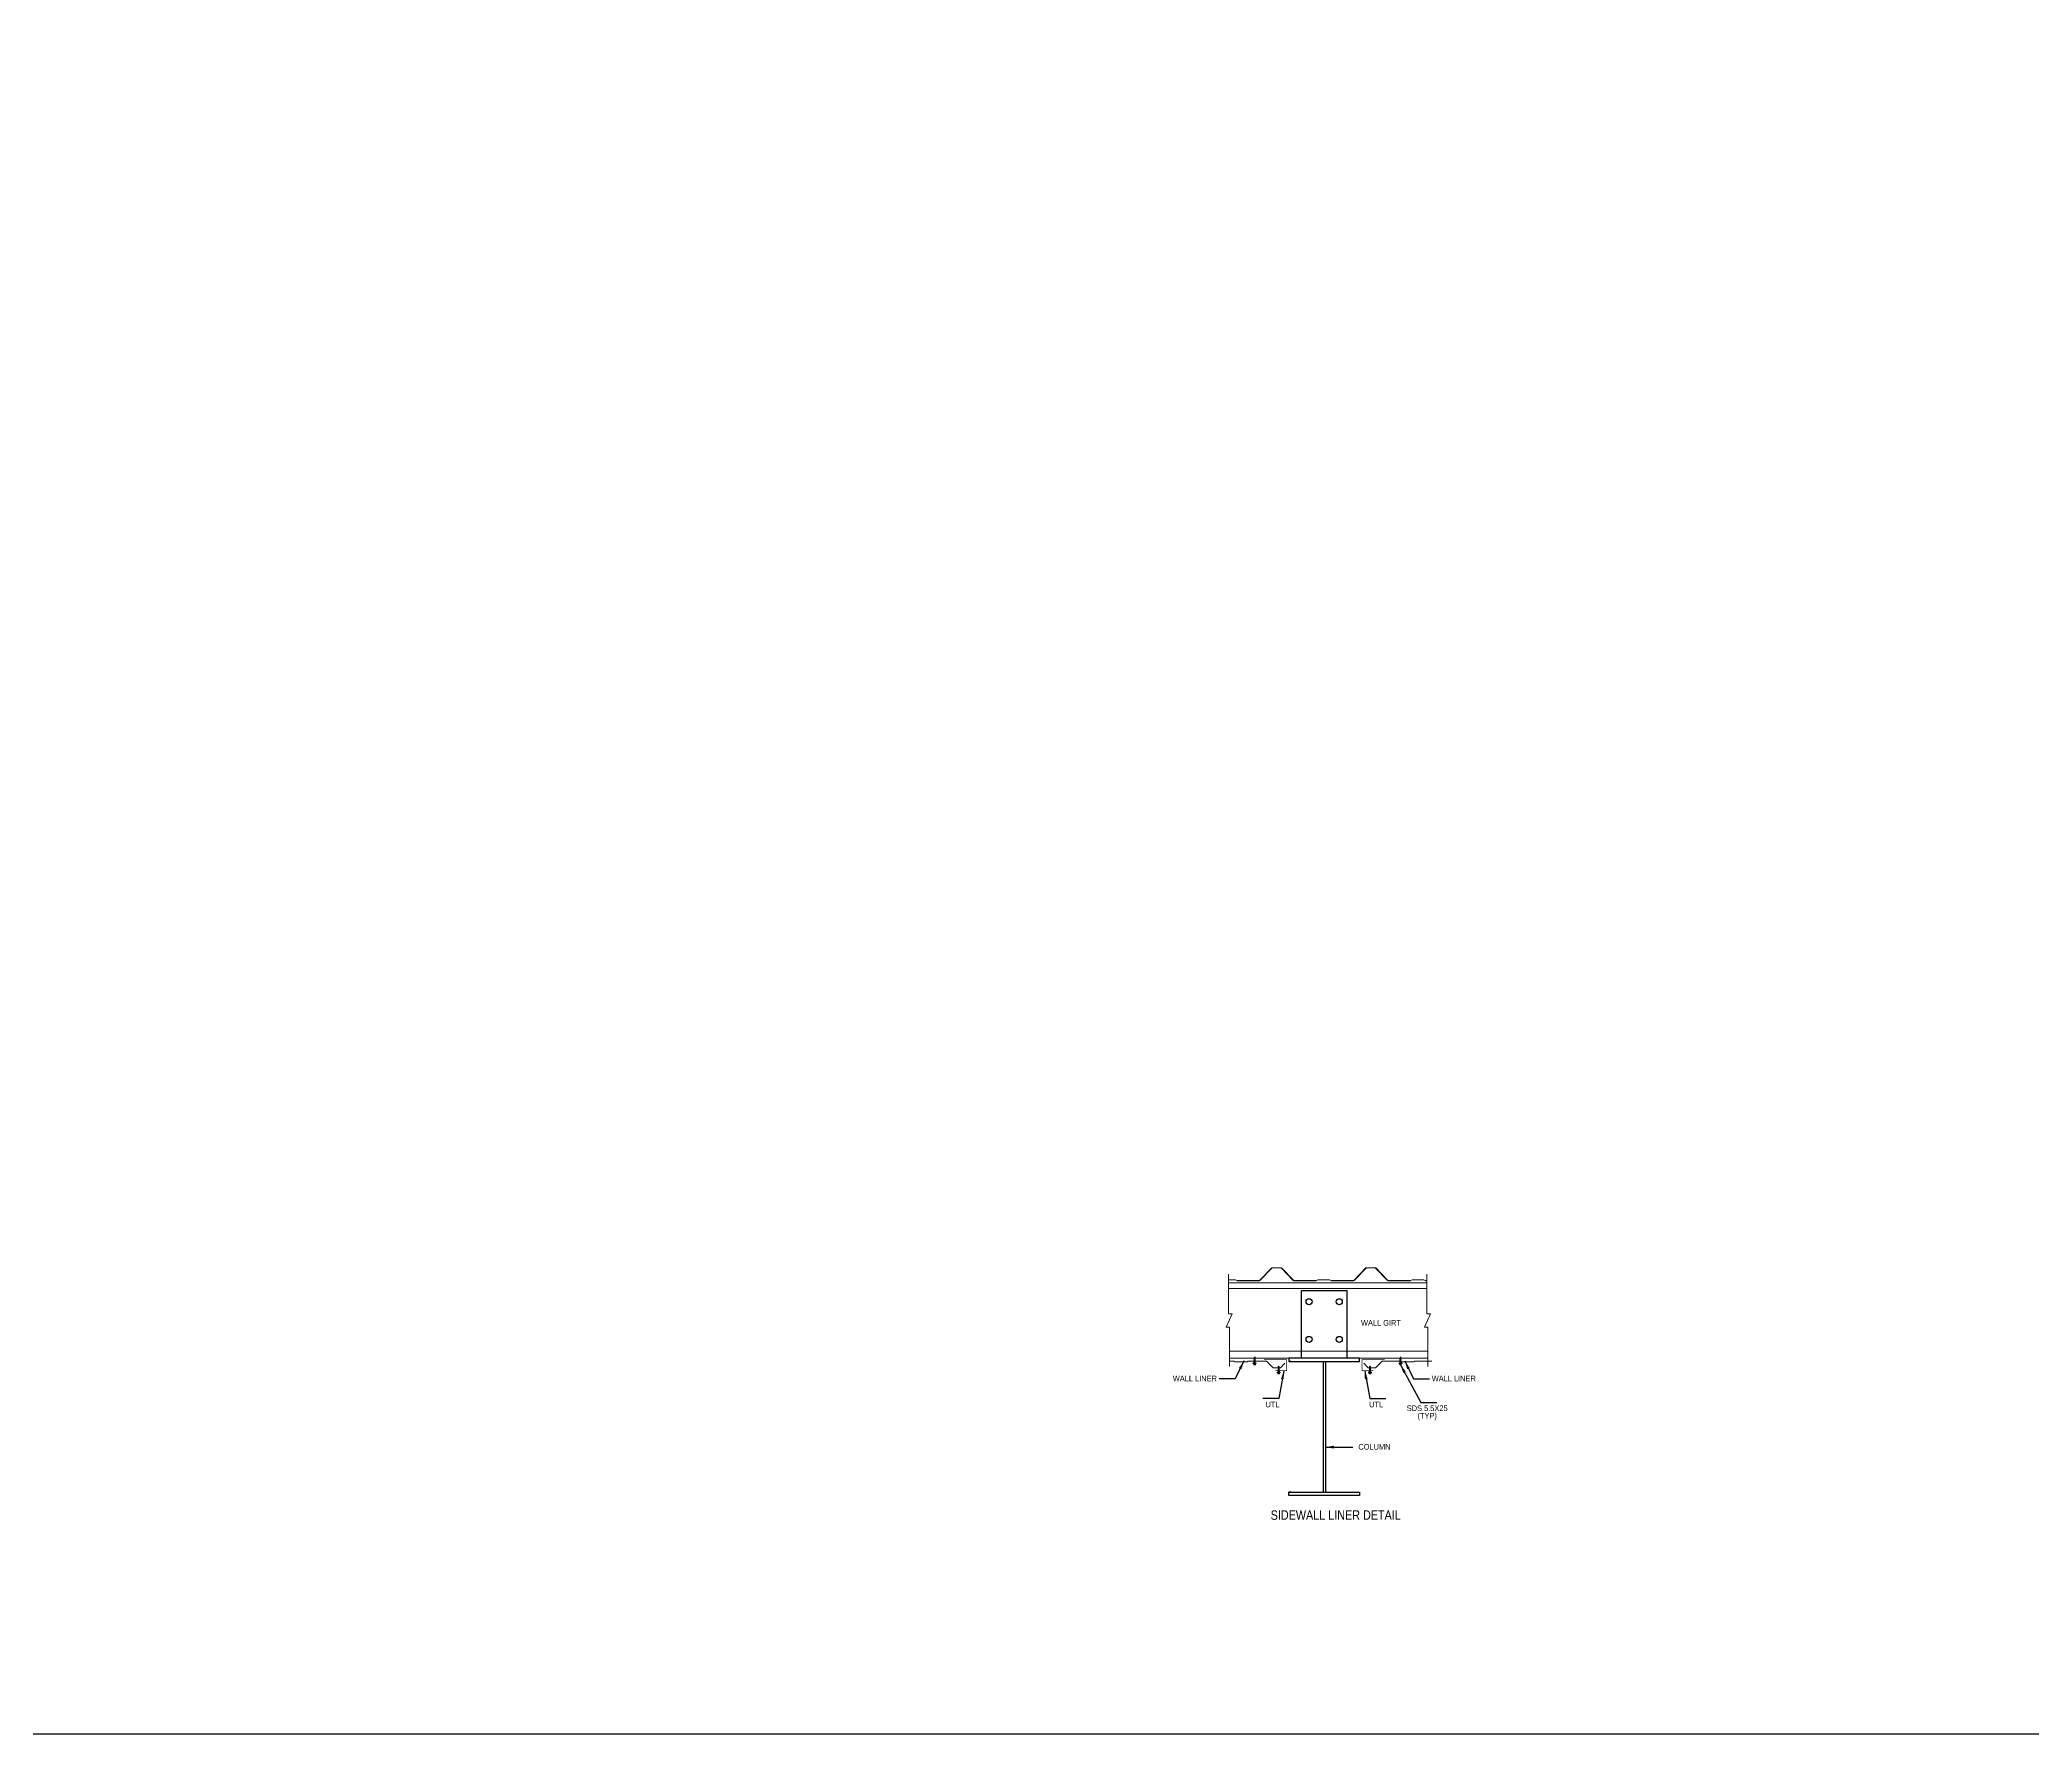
# Model space of a CAD drawing. Header units: millimetres. Extents: x 0 to 2669304, y -3314102 to 0.
# Drawn here: x 2399930 to 2458584, y -3314102 to -3264234 of the extents above; entities that cross this region are included whole.
import ezdxf

# ---------------------------------------------------------------- set-up
doc = ezdxf.new("R2010")
doc.units = ezdxf.units.MM
doc.header["$LTSCALE"] = 0.4
doc.header["$MEASUREMENT"] = 0
for name, color, linetype in [('Hatch-Solid', 252, 'Continuous'), ('SHEETING', 150, 'Continuous'), ('WallPanels', 86, 'Continuous')]:
    doc.layers.add(name, color=color, linetype=linetype)
doc.layers.add('Outer Line', color=1, linetype='Continuous', lineweight=30)
doc.styles.get("Standard").update_dxf_attribs({"font": 'ARIALN.TTF'})
doc.styles.add('y', font='', dxfattribs={"height": 880})
doc.styles.get('y').set_extended_font_data('VNI-Helve-Condense')
doc.dimstyles.get("Standard").update_dxf_attribs({"dimtxt": 0.18, "dimasz": 500, "dimexe": 250, "dimexo": 250, "dimgap": 100, "dimtad": 1, "dimdec": 0, "dimzin": 0, "dimdsep": 46, "dimtxsty": 'y', "dimcen": 0.09, "dimadec": 0, "dimazin": 0, "dimtfac": 1, "dimtdec": 0, "dimtofl": 0, "dimtmove": 0, "dimatfit": 3, "dimfxl": 0, "dimtolj": 1, "dimtzin": 0, "dimarcsym": 0})

# ---------------------------------------------------------------- blocks, each defined once
blk = doc.blocks.new('ASF')
at = {"color": 1, "linetype": 'Continuous'}
for p, q in [((-308278.1, -173829.7), (-308284.1, -173829.7)), ((-308284.1, -173829.7), (-308284.1, -173954.7)), ((-308278.1, -173954.7), (-308278.1, -173829.7)), ((-308047.1, -173954.7), (-308047.1, -173829.7)), ((-308047.1, -173829.7), (-308041.1, -173829.7)), ((-308041.1, -173829.7), (-308041.1, -173954.7)), ((-308278.1, -173890.2), (-308047.1, -173890.2)), ((-308278.1, -173894.2), (-308047.1, -173894.2)), ((-308284.1, -173954.7), (-308278.1, -173954.7)), ((-308278.1, -173950.7), (-308278.1, -173954.7)), ((-308047.1, -173950.7), (-308047.1, -173954.7)), ((-308041.1, -173954.7), (-308047.1, -173954.7))]:
    blk.add_line(p, q, dxfattribs=at)
blk = doc.blocks.new('SDAV S')
at = {"color": 3, "linetype": 'Continuous'}
for p, q in [((-308552, -179839), (-308552, -179719)), ((-308552, -179719), (-308372, -179719)), ((-308372, -179719), (-308372, -179839)), ((-308372, -179839), (-308552, -179839))]:
    blk.add_line(p, q, dxfattribs=at)
for centre in [(-308522, -179739), (-308422, -179739), (-308522, -179819), (-308422, -179819)]:
    blk.add_circle(centre, 8, dxfattribs=at)

msp = doc.modelspace()

# ---------------------------------------------------------------- hatches: boundary and pattern name
at = {"layer": 'Hatch-Solid', "lineweight": 9}
h = msp.add_hatch(color=256, dxfattribs=at)
h.paths.add_polyline_path([(2435647.5273, -3303179.0178), (2435647.5273, -3303186.6836), (2435690.5479, -3303186.6836), (2435690.5479, -3303179.0178)])
h.paths.add_polyline_path([(2435690.5479, -3303179.0178), (2435690.5479, -3303186.6836), (2435733.5684, -3303186.6836), (2435733.5684, -3303179.0178)])
h = msp.add_hatch(color=256, dxfattribs=at)
h.paths.add_polyline_path([(2440030.4321, -3303179.0178), (2440030.4321, -3303186.6836), (2439987.4116, -3303186.6836), (2439987.4116, -3303179.0178)])
h.paths.add_polyline_path([(2439987.4116, -3303179.0178), (2439987.4116, -3303186.6836), (2439944.391, -3303186.6836), (2439944.391, -3303179.0178)])
h = msp.add_hatch(color=256, dxfattribs=at)
h.paths.add_polyline_path([(2436357.5153, -3303449.3897), (2436357.5153, -3303457.0555), (2436400.5359, -3303457.0555), (2436400.5359, -3303449.3897)])
h.paths.add_polyline_path([(2436400.5359, -3303449.3897), (2436400.5359, -3303457.0555), (2436443.5564, -3303457.0555), (2436443.5564, -3303449.3897)])
h = msp.add_hatch(color=256, dxfattribs=at)
h.paths.add_polyline_path([(2439132.4544, -3303449.3897), (2439132.4544, -3303457.0555), (2439089.4338, -3303457.0555), (2439089.4338, -3303449.3897)])
h.paths.add_polyline_path([(2439089.4338, -3303449.3897), (2439089.4338, -3303457.0555), (2439046.4133, -3303457.0555), (2439046.4133, -3303449.3897)])

# ---------------------------------------------------------------- linework, layer by layer
at = {"color": 8, "lineweight": 9}
for p, q in [((2434922.5986, -3300564.9033), (2434922.5986, -3301732.7784)), ((2440762.9033, -3300564.9033), (2440762.9033, -3301732.7784)), ((2435033.5606, -3301732.7784), (2434853.2473, -3302121.1454)), ((2434853.2473, -3302121.1454), (2434950.3391, -3302121.1454)), ((2434922.5986, -3301732.7784), (2435033.5606, -3301732.7784)), ((2434950.3391, -3302121.1454), (2434950.3391, -3303283.4724)), ((2440873.8653, -3301732.7784), (2440693.552, -3302121.1454)), ((2440693.552, -3302121.1454), (2440790.6438, -3302121.1454)), ((2440762.9033, -3301732.7784), (2440873.8653, -3301732.7784)), ((2440790.6438, -3302121.1454), (2440790.6438, -3303283.4724))]:
    msp.add_line(p, q, dxfattribs=at)
at = {"color": 3, "lineweight": 9}
for p, q in [((2434922.5986, -3300818.7833), (2440762.9033, -3300818.7833)), ((2434950.3391, -3303038.0233), (2440790.6438, -3303038.0233))]:
    msp.add_line(p, q, dxfattribs=at)
at = {"color": 8, "lineweight": 9, "ltscale": 0.3}
for p, q in [((2434922.5986, -3300985.2263), (2440762.9033, -3300985.2263)), ((2434950.3391, -3302829.9696), (2440790.6438, -3302829.9696))]:
    msp.add_line(p, q, dxfattribs=at)
at = {"color": 2, "lineweight": 9}
for points in [[(2434922.5986, -3300727.5056), (2435114.6064, -3300727.5056, -0.0954145724), (2435126.1453, -3300729.7278), (2435171.7058, -3300747.952, 0.0954145724), (2435180.772, -3300749.698), (2435829.468, -3300749.698, 0.2027939562), (2435846.9853, -3300742.2884), (2436196.8153, -3300381.8575, -0.2027939562), (2436219.1101, -3300372.4272), (2436461.9514, -3300372.4272, -0.2027939562), (2436484.2462, -3300381.8575), (2436834.0762, -3300742.2884, 0.2027939562), (2436851.5935, -3300749.698), (2437500.2895, -3300749.698, 0.0954145724), (2437509.3557, -3300747.952), (2437554.9163, -3300729.7278, -0.0954145724), (2437566.4551, -3300727.5056), (2437888.6565, -3300727.5056, -0.0954145724), (2437900.1953, -3300729.7278), (2437945.7559, -3300747.952, 0.0954145724), (2437954.8221, -3300749.698), (2438603.5181, -3300749.698, 0.2027939562), (2438621.0354, -3300742.2884), (2438970.8654, -3300381.8575, -0.2027939562), (2438993.1602, -3300372.4272), (2439236.0015, -3300372.4272, -0.2027939562), (2439258.2962, -3300381.8575), (2439608.1263, -3300742.2884, 0.2027939562), (2439625.6436, -3300749.698), (2440274.3395, -3300749.698, 0.0954145724), (2440283.4058, -3300747.952), (2440328.9663, -3300729.7278, -0.0954145724), (2440340.5052, -3300727.5056), (2440662.7066, -3300727.5056, -0.0954145724), (2440674.2454, -3300729.7278), (2440719.806, -3300747.952, 0.0954145724), (2440728.8722, -3300749.698), (2440762.9033, -3300749.698)], [(2440762.9033, -3300755.2461), (2440728.8722, -3300755.2461, -0.0954145724), (2440717.7454, -3300753.1033), (2440672.1849, -3300734.879, 0.0954145724), (2440662.7066, -3300733.0537), (2440340.5052, -3300733.0537, 0.0954145724), (2440331.0268, -3300734.879), (2440285.4663, -3300753.1033, -0.0954145724), (2440274.3395, -3300755.2461), (2439625.6436, -3300755.2461, -0.2027939562), (2439604.1451, -3300746.1526), (2439254.315, -3300385.7216, 0.2027939562), (2439236.0015, -3300377.9753), (2438993.1602, -3300377.9753, 0.2027939562), (2438974.8466, -3300385.7216), (2438625.0166, -3300746.1526, -0.2027939562), (2438603.5181, -3300755.2461), (2437954.8221, -3300755.2461, -0.0954145724), (2437943.6954, -3300753.1033), (2437898.1348, -3300734.879, 0.0954145724), (2437888.6565, -3300733.0537), (2437566.4551, -3300733.0537, 0.0954145724), (2437556.9768, -3300734.879), (2437511.4162, -3300753.1033, -0.0954145724), (2437500.2895, -3300755.2461), (2436851.5935, -3300755.2461, -0.2027939562), (2436830.095, -3300746.1526), (2436480.265, -3300385.7216, 0.2027939562), (2436461.9514, -3300377.9753), (2436219.1101, -3300377.9753, 0.2027939562), (2436200.7966, -3300385.7216), (2435850.9665, -3300746.1526, -0.2027939562), (2435829.468, -3300755.2461), (2435180.772, -3300755.2461, -0.0954145724), (2435169.6453, -3300753.1033), (2435124.0847, -3300734.879, 0.0954145724), (2435114.6064, -3300733.0537), (2434922.5986, -3300733.0537)]]:
    msp.add_lwpolyline(points, format="xyb", dxfattribs=at)
at = {"color": 3, "lineweight": 9}
for points in [[(2436460.4902, -3303309.5101), (2436454.3887, -3303315.6116), (2436240.609, -3303315.6116), (2436044.4723, -3303119.4749), (2435497.4424, -3303119.4749), (2435487.9555, -3303145.54), (2435103.7815, -3303145.54), (2435094.2945, -3303119.4749), (2434950.3391, -3303119.4749)], [(2436234.5075, -3303309.5101), (2436240.609, -3303315.6116), (2436454.3887, -3303315.6116), (2436582.9134, -3303187.087)], [(2439255.4622, -3303309.5101), (2439249.3607, -3303315.6116), (2439035.581, -3303315.6116), (2438907.0563, -3303187.087)], [(2439029.4795, -3303309.5101), (2439035.581, -3303315.6116), (2439249.3607, -3303315.6116), (2439445.4974, -3303119.4749), (2439992.5273, -3303119.4749), (2440002.0142, -3303145.54), (2440386.1882, -3303145.54), (2440395.6752, -3303119.4749), (2440912.4465, -3303119.4749)]]:
    msp.add_lwpolyline(points, dxfattribs=at)
at = {"layer": 'Outer Line'}
msp.add_lwpolyline([(2169346.6817, -3073386.0148), (2669303.996, -3073386.0148), (2669303.996, -3314102.072), (2169346.6817, -3314102.072)], close=True, dxfattribs=at)
at = {"layer": 'SHEETING', "lineweight": 9, "const_width": 20.9365}
for points in [[(2435968.4808, -3303076.384), (2436636.5864, -3303076.384), (2436636.5864, -3303405.8734), (2436300.8365, -3303405.8734)], [(2439521.4889, -3303076.384), (2438853.3833, -3303076.384), (2438853.3833, -3303405.8734), (2439189.1332, -3303405.8734)]]:
    msp.add_lwpolyline(points, dxfattribs=at)
at = {"layer": 'WallPanels', "lineweight": 9}
for p, q in [((2435644.7205, -3303186.6836), (2435690.5479, -3303186.6836)), ((2435644.7205, -3303186.6836), (2435644.7205, -3303189.4884)), ((2435647.5273, -3303179.0178), (2435733.5684, -3303179.0178)), ((2435647.5273, -3303186.6836), (2435647.5273, -3303179.0178)), ((2435671.4929, -3303115.5828), (2435708.8909, -3303110.7578)), ((2435671.4929, -3303145.3446), (2435671.4929, -3303115.5828)), ((2435708.8909, -3303116.522), (2435671.4929, -3303116.522)), ((2435708.8909, -3303140.4458), (2435671.4929, -3303145.3446)), ((2435690.5479, -3303228.7731), (2435672.986, -3303228.7731)), ((2435736.3753, -3303186.6836), (2435690.5479, -3303186.6836)), ((2435693.6171, -3303186.6836), (2435690.5479, -3303186.6836)), ((2435690.5479, -3303228.7731), (2435708.1098, -3303228.7731)), ((2435708.8909, -3303116.522), (2435708.8909, -3303140.4458)), ((2435733.5684, -3303186.6836), (2435733.5684, -3303179.0178)), ((2435733.5684, -3303186.6836), (2435733.5684, -3303179.0178)), ((2435736.3753, -3303186.6836), (2435736.3753, -3303189.4884)), ((2436381.4809, -3303385.9546), (2436418.8788, -3303381.1296)), ((2436381.4809, -3303415.7164), (2436381.4809, -3303385.9546)), ((2436418.8788, -3303386.8939), (2436381.4809, -3303386.8939)), ((2436418.8788, -3303386.8939), (2436418.8788, -3303410.8176)), ((2439108.4888, -3303385.9546), (2439071.0909, -3303381.1296)), ((2439071.0909, -3303386.8939), (2439071.0909, -3303410.8176)), ((2439071.0909, -3303386.8939), (2439108.4888, -3303386.8939)), ((2439108.4888, -3303415.7164), (2439108.4888, -3303385.9546)), ((2439941.5842, -3303186.6836), (2439987.4116, -3303186.6836)), ((2439941.5842, -3303186.6836), (2439941.5842, -3303189.4884)), ((2440030.4321, -3303179.0178), (2439944.391, -3303179.0178)), ((2439944.391, -3303186.6836), (2439944.391, -3303179.0178)), ((2439944.391, -3303186.6836), (2439944.391, -3303179.0178)), ((2440006.4666, -3303115.5828), (2439969.0686, -3303110.7578)), ((2439969.0686, -3303116.522), (2439969.0686, -3303140.4458)), ((2439969.0686, -3303116.522), (2440006.4666, -3303116.522)), ((2439969.0686, -3303140.4458), (2440006.4666, -3303145.3446)), ((2439987.4116, -3303228.7731), (2439969.8497, -3303228.7731)), ((2439984.3424, -3303186.6836), (2439987.4116, -3303186.6836)), ((2440033.239, -3303186.6836), (2439987.4116, -3303186.6836)), ((2439987.4116, -3303228.7731), (2440004.9735, -3303228.7731)), ((2440006.4666, -3303145.3446), (2440006.4666, -3303115.5828)), ((2440030.4321, -3303186.6836), (2440030.4321, -3303179.0178)), ((2440033.239, -3303186.6836), (2440033.239, -3303189.4884)), ((2436354.7084, -3303457.0555), (2436400.5359, -3303457.0555)), ((2436354.7084, -3303457.0555), (2436354.7084, -3303459.8603)), ((2436357.5153, -3303449.3897), (2436443.5564, -3303449.3897)), ((2436357.5153, -3303457.0555), (2436357.5153, -3303449.3897)), ((2436418.8788, -3303410.8176), (2436381.4809, -3303415.7164)), ((2436400.5359, -3303499.1449), (2436382.974, -3303499.1449)), ((2436446.3633, -3303457.0555), (2436400.5359, -3303457.0555)), ((2436403.6051, -3303457.0555), (2436400.5359, -3303457.0555)), ((2436400.5359, -3303499.1449), (2436418.0977, -3303499.1449)), ((2436443.5564, -3303457.0555), (2436443.5564, -3303449.3897)), ((2436443.5564, -3303457.0555), (2436443.5564, -3303449.3897)), ((2436446.3633, -3303457.0555), (2436446.3633, -3303459.8603)), ((2439043.6064, -3303457.0555), (2439089.4338, -3303457.0555)), ((2439043.6064, -3303457.0555), (2439043.6064, -3303459.8603)), ((2439132.4544, -3303449.3897), (2439046.4133, -3303449.3897)), ((2439046.4133, -3303457.0555), (2439046.4133, -3303449.3897)), ((2439046.4133, -3303457.0555), (2439046.4133, -3303449.3897)), ((2439071.0909, -3303410.8176), (2439108.4888, -3303415.7164)), ((2439089.4338, -3303499.1449), (2439071.872, -3303499.1449)), ((2439086.3646, -3303457.0555), (2439089.4338, -3303457.0555)), ((2439135.2613, -3303457.0555), (2439089.4338, -3303457.0555)), ((2439089.4338, -3303499.1449), (2439106.9957, -3303499.1449)), ((2439132.4544, -3303457.0555), (2439132.4544, -3303449.3897)), ((2439135.2613, -3303457.0555), (2439135.2613, -3303459.8603))]:
    msp.add_line(p, q, dxfattribs=at)
for points in [[(2435690.5479, -3303197.8511), (2435662.9663, -3303197.8511), (2435662.9663, -3303201.4964), (2435690.5479, -3303201.4964)], [(2435666.3488, -3303201.4964), (2435666.3488, -3303225.1908)], [(2435666.522, -3303149.5727), (2435713.8617, -3303142.9449)], [(2435671.4929, -3303156.1148), (2435671.4929, -3303152.0719), (2435666.522, -3303149.5727), (2435671.4929, -3303145.3446)], [(2435666.522, -3303160.3429), (2435713.8617, -3303153.7151)], [(2435671.4929, -3303166.9876), (2435671.4929, -3303162.8421), (2435666.522, -3303160.3429), (2435671.4929, -3303156.1148)], [(2435666.522, -3303171.1131), (2435713.8617, -3303164.4853)], [(2435671.4929, -3303178.2283), (2435671.4929, -3303173.6123), (2435666.522, -3303171.1131), (2435671.4929, -3303166.885)], [(2435676.4638, -3303080.723), (2435676.4638, -3303076.6801), (2435671.4929, -3303074.181), (2435676.4638, -3303069.9528), (2435676.4638, -3303065.9099), (2435671.4929, -3303063.4107), (2435676.4638, -3303059.1826), (2435676.4638, -3303055.1397), (2435671.4929, -3303052.6405), (2435676.4638, -3303048.4124), (2435676.4638, -3303042.9439), (2435673.5997, -3303041.5039), (2435676.4638, -3303039.0678), (2435676.4638, -3303014.8828)], [(2435671.4929, -3303052.6405), (2435709.6029, -3303046.0127)], [(2435671.4929, -3303063.4107), (2435709.6029, -3303056.7829)], [(2435671.4929, -3303074.181), (2435709.6029, -3303067.5531)], [(2435671.4929, -3303084.9512), (2435709.6029, -3303078.3233)], [(2435676.4638, -3303091.4932), (2435676.4638, -3303087.4503), (2435671.4929, -3303084.9512), (2435676.4638, -3303080.723)], [(2435671.4929, -3303095.7214), (2435709.6029, -3303089.0935)], [(2435676.4638, -3303102.2634), (2435676.4638, -3303098.2205), (2435671.4929, -3303095.7214), (2435676.4638, -3303091.4932)], [(2435671.4929, -3303106.4916), (2435709.6029, -3303099.8638)], [(2435676.4638, -3303113.1362), (2435676.4638, -3303108.9907), (2435671.4929, -3303106.4916), (2435676.4638, -3303102.2634)], [(2435676.4638, -3303113.1362), (2435671.4929, -3303115.5828)], [(2435671.4929, -3303152.0719), (2435708.8909, -3303147.1731)], [(2435671.4929, -3303156.1148), (2435708.8909, -3303151.216)], [(2435671.4929, -3303162.8421), (2435708.8909, -3303157.9433)], [(2435671.4929, -3303162.8421), (2435708.8909, -3303157.9433)], [(2435671.4929, -3303166.885), (2435708.8909, -3303161.9862)], [(2435671.4929, -3303173.6123), (2435708.8909, -3303168.7135)], [(2435673.5997, -3303041.5039), (2435681.4346, -3303040.1413)], [(2435676.4638, -3303014.8828), (2435690.5479, -3303000.7987), (2435704.632, -3303014.8828)], [(2435676.4638, -3303014.8828), (2435683.0916, -3303014.8828)], [(2435676.4638, -3303039.0678), (2435681.4346, -3303040.1413), (2435676.4638, -3303042.9439)], [(2435676.4638, -3303048.4124), (2435704.632, -3303043.5136)], [(2435676.4638, -3303055.1397), (2435704.632, -3303050.2409)], [(2435676.4638, -3303059.1826), (2435704.632, -3303054.2838)], [(2435676.4638, -3303065.9099), (2435704.632, -3303061.0111)], [(2435676.4638, -3303069.9528), (2435704.632, -3303065.054)], [(2435676.4638, -3303076.6801), (2435704.632, -3303071.7813)], [(2435676.4638, -3303080.723), (2435704.632, -3303075.8242)], [(2435676.4638, -3303087.4503), (2435704.632, -3303082.5515)], [(2435676.4638, -3303091.4932), (2435704.632, -3303086.5944)], [(2435676.4638, -3303108.9907), (2435704.632, -3303104.0919)], [(2435704.632, -3303108.6166), (2435676.4638, -3303113.1362)], [(2435676.4638, -3303116.522), (2435704.6316, -3303114.3807)], [(2435681.3287, -3303225.1908), (2435681.3287, -3303201.4964)], [(2435690.5479, -3303000.7987), (2435681.4346, -3303038.4877)], [(2435683.0916, -3303014.8828), (2435681.4346, -3303038.4877)], [(2435683.0916, -3303014.8828), (2435690.5479, -3303000.7987)], [(2435690.5479, -3303197.8511), (2435718.1294, -3303197.8511), (2435718.1294, -3303201.4964), (2435690.5479, -3303201.4964)], [(2435699.767, -3303225.1908), (2435699.767, -3303201.4964)], [(2435704.6316, -3303114.3807), (2435708.8909, -3303110.7578), (2435704.632, -3303108.6166), (2435704.632, -3303104.0919), (2435709.6029, -3303099.8638), (2435704.632, -3303097.3646)], [(2435708.8909, -3303116.522), (2435704.6316, -3303114.3807)], [(2435704.632, -3303075.8242), (2435704.632, -3303071.7813), (2435709.6029, -3303067.5531), (2435704.632, -3303065.054), (2435704.632, -3303061.0111), (2435709.6029, -3303056.7829), (2435704.632, -3303054.2838), (2435704.632, -3303050.2409), (2435709.6029, -3303046.0127), (2435704.632, -3303043.5136), (2435704.632, -3303014.8828)], [(2435704.632, -3303086.5944), (2435704.632, -3303082.5515), (2435709.6029, -3303078.3233), (2435704.632, -3303075.8242)], [(2435704.632, -3303097.3646), (2435704.632, -3303093.3217), (2435709.6029, -3303089.0935), (2435704.632, -3303086.5944)], [(2435708.8909, -3303151.216), (2435708.8909, -3303147.1731), (2435713.8617, -3303142.9449), (2435708.8909, -3303140.4458)], [(2435708.8909, -3303161.9862), (2435708.8909, -3303157.9433), (2435713.8617, -3303153.7151), (2435708.8909, -3303151.216)], [(2435708.8909, -3303179.8503), (2435708.8909, -3303168.7135), (2435713.8617, -3303164.4853), (2435708.8909, -3303161.9862)], [(2435714.7469, -3303201.4964), (2435714.7469, -3303225.1908)], [(2436386.4517, -3303351.0949), (2436386.4517, -3303347.052), (2436381.4809, -3303344.5528), (2436386.4517, -3303340.3246), (2436386.4517, -3303336.2817), (2436381.4809, -3303333.7826), (2436386.4517, -3303329.5544), (2436386.4517, -3303325.5115), (2436381.4809, -3303323.0124), (2436386.4517, -3303318.7842), (2436386.4517, -3303313.3157), (2436383.5876, -3303311.8758), (2436386.4517, -3303309.4396), (2436386.4517, -3303285.2546)], [(2436381.4809, -3303323.0124), (2436419.5908, -3303316.3846)], [(2436381.4809, -3303333.7826), (2436419.5908, -3303327.1548)], [(2436381.4809, -3303344.5528), (2436419.5908, -3303337.925)], [(2436381.4809, -3303355.323), (2436419.5908, -3303348.6952)], [(2436386.4517, -3303361.8651), (2436386.4517, -3303357.8222), (2436381.4809, -3303355.323), (2436386.4517, -3303351.0949)], [(2436381.4809, -3303366.0932), (2436419.5908, -3303359.4654)], [(2436386.4517, -3303372.6353), (2436386.4517, -3303368.5924), (2436381.4809, -3303366.0932), (2436386.4517, -3303361.8651)], [(2436381.4809, -3303376.8634), (2436419.5908, -3303370.2356)], [(2436386.4517, -3303383.5081), (2436386.4517, -3303379.3626), (2436381.4809, -3303376.8634), (2436386.4517, -3303372.6353)], [(2436386.4517, -3303383.5081), (2436381.4809, -3303385.9546)], [(2436383.5876, -3303311.8758), (2436391.4226, -3303310.5132)], [(2436386.4517, -3303285.2546), (2436400.5359, -3303271.1705), (2436414.62, -3303285.2546)], [(2436386.4517, -3303285.2546), (2436393.0796, -3303285.2546)], [(2436386.4517, -3303309.4396), (2436391.4226, -3303310.5132), (2436386.4517, -3303313.3157)], [(2436386.4517, -3303318.7842), (2436414.62, -3303313.8854)], [(2436386.4517, -3303325.5115), (2436414.62, -3303320.6127)], [(2436386.4517, -3303329.5544), (2436414.62, -3303324.6556)], [(2436386.4517, -3303336.2817), (2436414.62, -3303331.3829)], [(2436386.4517, -3303340.3246), (2436414.62, -3303335.4258)], [(2436386.4517, -3303347.052), (2436414.62, -3303342.1531)], [(2436386.4517, -3303351.0949), (2436414.62, -3303346.196)], [(2436386.4517, -3303357.8222), (2436414.62, -3303352.9233)], [(2436386.4517, -3303361.8651), (2436414.62, -3303356.9662)], [(2436386.4517, -3303379.3626), (2436414.62, -3303374.4637)], [(2436414.62, -3303378.9884), (2436386.4517, -3303383.5081)], [(2436386.4517, -3303386.8939), (2436414.6196, -3303384.7525)], [(2436400.5359, -3303271.1705), (2436391.4226, -3303308.8595)], [(2436393.0796, -3303285.2546), (2436391.4226, -3303308.8595)], [(2436393.0796, -3303285.2546), (2436400.5359, -3303271.1705)], [(2436414.6196, -3303384.7525), (2436418.8788, -3303381.1296), (2436414.62, -3303378.9884), (2436414.62, -3303374.4637), (2436419.5908, -3303370.2356), (2436414.62, -3303367.7364)], [(2436418.8788, -3303386.8939), (2436414.6196, -3303384.7525)], [(2436414.62, -3303346.196), (2436414.62, -3303342.1531), (2436419.5908, -3303337.925), (2436414.62, -3303335.4258), (2436414.62, -3303331.3829), (2436419.5908, -3303327.1548), (2436414.62, -3303324.6556), (2436414.62, -3303320.6127), (2436419.5908, -3303316.3846), (2436414.62, -3303313.8854), (2436414.62, -3303285.2546)], [(2436414.62, -3303356.9662), (2436414.62, -3303352.9233), (2436419.5908, -3303348.6952), (2436414.62, -3303346.196)], [(2436414.62, -3303367.7364), (2436414.62, -3303363.6935), (2436419.5908, -3303359.4654), (2436414.62, -3303356.9662)], [(2439075.3497, -3303346.196), (2439075.3497, -3303342.1531), (2439070.3789, -3303337.925), (2439075.3497, -3303335.4258), (2439075.3497, -3303331.3829), (2439070.3789, -3303327.1548), (2439075.3497, -3303324.6556), (2439075.3497, -3303320.6127), (2439070.3789, -3303316.3846), (2439075.3497, -3303313.8854), (2439075.3497, -3303285.2546)], [(2439108.4888, -3303323.0124), (2439070.3789, -3303316.3846)], [(2439108.4888, -3303333.7826), (2439070.3789, -3303327.1548)], [(2439108.4888, -3303344.5528), (2439070.3789, -3303337.925)], [(2439075.3497, -3303356.9662), (2439075.3497, -3303352.9233), (2439070.3789, -3303348.6952), (2439075.3497, -3303346.196)], [(2439108.4888, -3303355.323), (2439070.3789, -3303348.6952)], [(2439075.3497, -3303367.7364), (2439075.3497, -3303363.6935), (2439070.3789, -3303359.4654), (2439075.3497, -3303356.9662)], [(2439108.4888, -3303366.0932), (2439070.3789, -3303359.4654)], [(2439075.3501, -3303384.7525), (2439071.0909, -3303381.1296), (2439075.3497, -3303378.9884), (2439075.3497, -3303374.4637), (2439070.3789, -3303370.2356), (2439075.3497, -3303367.7364)], [(2439108.4888, -3303376.8634), (2439070.3789, -3303370.2356)], [(2439071.0909, -3303386.8939), (2439075.3501, -3303384.7525)], [(2439103.518, -3303285.2546), (2439089.4338, -3303271.1705), (2439075.3497, -3303285.2546)], [(2439103.518, -3303318.7842), (2439075.3497, -3303313.8854)], [(2439103.518, -3303325.5115), (2439075.3497, -3303320.6127)], [(2439103.518, -3303329.5544), (2439075.3497, -3303324.6556)], [(2439103.518, -3303336.2817), (2439075.3497, -3303331.3829)], [(2439103.518, -3303340.3246), (2439075.3497, -3303335.4258)], [(2439103.518, -3303347.052), (2439075.3497, -3303342.1531)], [(2439103.518, -3303351.0949), (2439075.3497, -3303346.196)], [(2439103.518, -3303357.8222), (2439075.3497, -3303352.9233)], [(2439103.518, -3303361.8651), (2439075.3497, -3303356.9662)], [(2439103.518, -3303379.3626), (2439075.3497, -3303374.4637)], [(2439075.3497, -3303378.9884), (2439103.518, -3303383.5081)], [(2439103.518, -3303386.8939), (2439075.3501, -3303384.7525)], [(2439096.8901, -3303285.2546), (2439089.4338, -3303271.1705)], [(2439089.4338, -3303271.1705), (2439098.5471, -3303308.8595)], [(2439096.8901, -3303285.2546), (2439098.5471, -3303308.8595)], [(2439103.518, -3303285.2546), (2439096.8901, -3303285.2546)], [(2439103.518, -3303309.4396), (2439098.5471, -3303310.5132), (2439103.518, -3303313.3157)], [(2439106.3821, -3303311.8758), (2439098.5471, -3303310.5132)], [(2439103.518, -3303351.0949), (2439103.518, -3303347.052), (2439108.4888, -3303344.5528), (2439103.518, -3303340.3246), (2439103.518, -3303336.2817), (2439108.4888, -3303333.7826), (2439103.518, -3303329.5544), (2439103.518, -3303325.5115), (2439108.4888, -3303323.0124), (2439103.518, -3303318.7842), (2439103.518, -3303313.3157), (2439106.3821, -3303311.8758), (2439103.518, -3303309.4396), (2439103.518, -3303285.2546)], [(2439103.518, -3303361.8651), (2439103.518, -3303357.8222), (2439108.4888, -3303355.323), (2439103.518, -3303351.0949)], [(2439103.518, -3303372.6353), (2439103.518, -3303368.5924), (2439108.4888, -3303366.0932), (2439103.518, -3303361.8651)], [(2439103.518, -3303383.5081), (2439103.518, -3303379.3626), (2439108.4888, -3303376.8634), (2439103.518, -3303372.6353)], [(2439103.518, -3303383.5081), (2439108.4888, -3303385.9546)], [(2439987.4116, -3303197.8511), (2439959.83, -3303197.8511), (2439959.83, -3303201.4964), (2439987.4116, -3303201.4964)], [(2439963.2125, -3303201.4964), (2439963.2125, -3303225.1908)], [(2439969.0686, -3303151.216), (2439969.0686, -3303147.1731), (2439964.0977, -3303142.9449), (2439969.0686, -3303140.4458)], [(2440011.4374, -3303149.5727), (2439964.0977, -3303142.9449)], [(2439969.0686, -3303161.9862), (2439969.0686, -3303157.9433), (2439964.0977, -3303153.7151), (2439969.0686, -3303151.216)], [(2440011.4374, -3303160.3429), (2439964.0977, -3303153.7151)], [(2439969.0686, -3303179.8503), (2439969.0686, -3303168.7135), (2439964.0977, -3303164.4853), (2439969.0686, -3303161.9862)], [(2440011.4374, -3303171.1131), (2439964.0977, -3303164.4853)], [(2439973.3275, -3303075.8242), (2439973.3275, -3303071.7813), (2439968.3566, -3303067.5531), (2439973.3275, -3303065.054), (2439973.3275, -3303061.0111), (2439968.3566, -3303056.7829), (2439973.3275, -3303054.2838), (2439973.3275, -3303050.2409), (2439968.3566, -3303046.0127), (2439973.3275, -3303043.5136), (2439973.3275, -3303014.8828)], [(2440006.4666, -3303052.6405), (2439968.3566, -3303046.0127)], [(2440006.4666, -3303063.4107), (2439968.3566, -3303056.7829)], [(2440006.4666, -3303074.181), (2439968.3566, -3303067.5531)], [(2439973.3275, -3303086.5944), (2439973.3275, -3303082.5515), (2439968.3566, -3303078.3233), (2439973.3275, -3303075.8242)], [(2440006.4666, -3303084.9512), (2439968.3566, -3303078.3233)], [(2439973.3275, -3303097.3646), (2439973.3275, -3303093.3217), (2439968.3566, -3303089.0935), (2439973.3275, -3303086.5944)], [(2440006.4666, -3303095.7214), (2439968.3566, -3303089.0935)], [(2439973.3279, -3303114.3807), (2439969.0686, -3303110.7578), (2439973.3275, -3303108.6166), (2439973.3275, -3303104.0919), (2439968.3566, -3303099.8638), (2439973.3275, -3303097.3646)], [(2440006.4666, -3303106.4916), (2439968.3566, -3303099.8638)], [(2439969.0686, -3303116.522), (2439973.3279, -3303114.3807)], [(2440006.4666, -3303152.0719), (2439969.0686, -3303147.1731)], [(2440006.4666, -3303156.1148), (2439969.0686, -3303151.216)], [(2440006.4666, -3303162.8421), (2439969.0686, -3303157.9433)], [(2440006.4666, -3303162.8421), (2439969.0686, -3303157.9433)], [(2440006.4666, -3303166.885), (2439969.0686, -3303161.9862)], [(2440006.4666, -3303173.6123), (2439969.0686, -3303168.7135)], [(2440001.4957, -3303014.8828), (2439987.4116, -3303000.7987), (2439973.3275, -3303014.8828)], [(2440001.4957, -3303048.4124), (2439973.3275, -3303043.5136)], [(2440001.4957, -3303055.1397), (2439973.3275, -3303050.2409)], [(2440001.4957, -3303059.1826), (2439973.3275, -3303054.2838)], [(2440001.4957, -3303065.9099), (2439973.3275, -3303061.0111)], [(2440001.4957, -3303069.9528), (2439973.3275, -3303065.054)], [(2440001.4957, -3303076.6801), (2439973.3275, -3303071.7813)], [(2440001.4957, -3303080.723), (2439973.3275, -3303075.8242)], [(2440001.4957, -3303087.4503), (2439973.3275, -3303082.5515)], [(2440001.4957, -3303091.4932), (2439973.3275, -3303086.5944)], [(2440001.4957, -3303108.9907), (2439973.3275, -3303104.0919)], [(2439973.3275, -3303108.6166), (2440001.4957, -3303113.1362)], [(2440001.4957, -3303116.522), (2439973.3279, -3303114.3807)], [(2439978.1924, -3303225.1908), (2439978.1924, -3303201.4964)], [(2439994.8679, -3303014.8828), (2439987.4116, -3303000.7987)], [(2439987.4116, -3303000.7987), (2439996.5248, -3303038.4877)], [(2439987.4116, -3303197.8511), (2440014.9931, -3303197.8511), (2440014.9931, -3303201.4964), (2439987.4116, -3303201.4964)], [(2439994.8679, -3303014.8828), (2439996.5248, -3303038.4877)], [(2440001.4957, -3303014.8828), (2439994.8679, -3303014.8828)], [(2440001.4957, -3303039.0678), (2439996.5248, -3303040.1413), (2440001.4957, -3303042.9439)], [(2440004.3598, -3303041.5039), (2439996.5248, -3303040.1413)], [(2439996.6307, -3303225.1908), (2439996.6307, -3303201.4964)], [(2440001.4957, -3303080.723), (2440001.4957, -3303076.6801), (2440006.4666, -3303074.181), (2440001.4957, -3303069.9528), (2440001.4957, -3303065.9099), (2440006.4666, -3303063.4107), (2440001.4957, -3303059.1826), (2440001.4957, -3303055.1397), (2440006.4666, -3303052.6405), (2440001.4957, -3303048.4124), (2440001.4957, -3303042.9439), (2440004.3598, -3303041.5039), (2440001.4957, -3303039.0678), (2440001.4957, -3303014.8828)], [(2440001.4957, -3303091.4932), (2440001.4957, -3303087.4503), (2440006.4666, -3303084.9512), (2440001.4957, -3303080.723)], [(2440001.4957, -3303102.2634), (2440001.4957, -3303098.2205), (2440006.4666, -3303095.7214), (2440001.4957, -3303091.4932)], [(2440001.4957, -3303113.1362), (2440001.4957, -3303108.9907), (2440006.4666, -3303106.4916), (2440001.4957, -3303102.2634)], [(2440001.4957, -3303113.1362), (2440006.4666, -3303115.5828)], [(2440006.4666, -3303156.1148), (2440006.4666, -3303152.0719), (2440011.4374, -3303149.5727), (2440006.4666, -3303145.3446)], [(2440006.4666, -3303166.9876), (2440006.4666, -3303162.8421), (2440011.4374, -3303160.3429), (2440006.4666, -3303156.1148)], [(2440006.4666, -3303178.2283), (2440006.4666, -3303173.6123), (2440011.4374, -3303171.1131), (2440006.4666, -3303166.885)], [(2440011.6106, -3303201.4964), (2440011.6106, -3303225.1908)], [(2436400.5359, -3303468.2229), (2436372.9543, -3303468.2229), (2436372.9543, -3303471.8682), (2436400.5359, -3303471.8682)], [(2436376.3368, -3303471.8682), (2436376.3368, -3303495.5627)], [(2436376.51, -3303419.9446), (2436423.8497, -3303413.3168)], [(2436381.4809, -3303426.4866), (2436381.4809, -3303422.4437), (2436376.51, -3303419.9446), (2436381.4809, -3303415.7164)], [(2436376.51, -3303430.7148), (2436423.8497, -3303424.087)], [(2436381.4809, -3303437.3594), (2436381.4809, -3303433.2139), (2436376.51, -3303430.7148), (2436381.4809, -3303426.4866)], [(2436376.51, -3303441.485), (2436423.8497, -3303434.8572)], [(2436381.4809, -3303448.6001), (2436381.4809, -3303443.9841), (2436376.51, -3303441.485), (2436381.4809, -3303437.2568)], [(2436381.4809, -3303422.4437), (2436418.8788, -3303417.5449)], [(2436381.4809, -3303426.4866), (2436418.8788, -3303421.5878)], [(2436381.4809, -3303433.2139), (2436418.8788, -3303428.3151)], [(2436381.4809, -3303433.2139), (2436418.8788, -3303428.3151)], [(2436381.4809, -3303437.2568), (2436418.8788, -3303432.358)], [(2436381.4809, -3303443.9841), (2436418.8788, -3303439.0853)], [(2436391.3167, -3303495.5627), (2436391.3167, -3303471.8682)], [(2436400.5359, -3303468.2229), (2436428.1174, -3303468.2229), (2436428.1174, -3303471.8682), (2436400.5359, -3303471.8682)], [(2436409.755, -3303495.5627), (2436409.755, -3303471.8682)], [(2436418.8788, -3303421.5878), (2436418.8788, -3303417.5449), (2436423.8497, -3303413.3168), (2436418.8788, -3303410.8176)], [(2436418.8788, -3303432.358), (2436418.8788, -3303428.3151), (2436423.8497, -3303424.087), (2436418.8788, -3303421.5878)], [(2436418.8788, -3303450.2222), (2436418.8788, -3303439.0853), (2436423.8497, -3303434.8572), (2436418.8788, -3303432.358)], [(2436424.7349, -3303471.8682), (2436424.7349, -3303495.5627)], [(2439089.4338, -3303468.2229), (2439061.8523, -3303468.2229), (2439061.8523, -3303471.8682), (2439089.4338, -3303471.8682)], [(2439065.2348, -3303471.8682), (2439065.2348, -3303495.5627)], [(2439071.0909, -3303421.5878), (2439071.0909, -3303417.5449), (2439066.12, -3303413.3168), (2439071.0909, -3303410.8176)], [(2439113.4597, -3303419.9446), (2439066.12, -3303413.3168)], [(2439071.0909, -3303432.358), (2439071.0909, -3303428.3151), (2439066.12, -3303424.087), (2439071.0909, -3303421.5878)], [(2439113.4597, -3303430.7148), (2439066.12, -3303424.087)], [(2439071.0909, -3303450.2222), (2439071.0909, -3303439.0853), (2439066.12, -3303434.8572), (2439071.0909, -3303432.358)], [(2439113.4597, -3303441.485), (2439066.12, -3303434.8572)], [(2439108.4888, -3303422.4437), (2439071.0909, -3303417.5449)], [(2439108.4888, -3303426.4866), (2439071.0909, -3303421.5878)], [(2439108.4888, -3303433.2139), (2439071.0909, -3303428.3151)], [(2439108.4888, -3303433.2139), (2439071.0909, -3303428.3151)], [(2439108.4888, -3303437.2568), (2439071.0909, -3303432.358)], [(2439108.4888, -3303443.9841), (2439071.0909, -3303439.0853)], [(2439080.2147, -3303495.5627), (2439080.2147, -3303471.8682)], [(2439089.4338, -3303468.2229), (2439117.0154, -3303468.2229), (2439117.0154, -3303471.8682), (2439089.4338, -3303471.8682)], [(2439098.653, -3303495.5627), (2439098.653, -3303471.8682)], [(2439108.4888, -3303426.4866), (2439108.4888, -3303422.4437), (2439113.4597, -3303419.9446), (2439108.4888, -3303415.7164)], [(2439108.4888, -3303437.3594), (2439108.4888, -3303433.2139), (2439113.4597, -3303430.7148), (2439108.4888, -3303426.4866)], [(2439108.4888, -3303448.6001), (2439108.4888, -3303443.9841), (2439113.4597, -3303441.485), (2439108.4888, -3303437.2568)], [(2439113.6329, -3303471.8682), (2439113.6329, -3303495.5627)]]:
    msp.add_lwpolyline(points, dxfattribs=at)
for points in [[(2435666.3488, -3303225.1908, 0.1781289172), (2435666.8005, -3303226.4183, 0.1035505941), (2435668.5426, -3303227.7684, 0.0635896634), (2435670.8061, -3303228.5335, 0.0497731345), (2435673.8388, -3303228.8361, 0.0497731345), (2435676.8715, -3303228.5335, 0.0635896634), (2435679.135, -3303227.7684, 0.1035505941), (2435680.8771, -3303226.4183, 0.1781289172), (2435681.3287, -3303225.1908, 0.2668059522), (2435681.9261, -3303226.2305, 0.072852256), (2435685.7496, -3303227.7684, 0.0343301838), (2435690.2074, -3303228.526, 0.0013696464), (2435690.5479, -3303228.5591, 0.0013696464)], [(2435714.7469, -3303225.1908, -0.1781289172), (2435714.2953, -3303226.4183, -0.1035505941), (2435712.5532, -3303227.7684, -0.0635896634), (2435710.2897, -3303228.5335, -0.0497731345), (2435707.257, -3303228.8361, -0.0497731345), (2435704.2243, -3303228.5335, -0.0635896634), (2435701.9608, -3303227.7684, -0.1035505941), (2435700.2187, -3303226.4183, -0.1781289172), (2435699.767, -3303225.1908, -0.2668059522), (2435699.1697, -3303226.2305, -0.072852256), (2435695.3462, -3303227.7684, -0.0343301838), (2435690.8884, -3303228.526, -0.0013696464), (2435690.5479, -3303228.5591, -0.0013696464)], [(2439963.2125, -3303225.1908, 0.1781289172), (2439963.6642, -3303226.4183, 0.1035505941), (2439965.4063, -3303227.7684, 0.0635896634), (2439967.6698, -3303228.5335, 0.0497731345), (2439970.7025, -3303228.8361, 0.0497731345), (2439973.7352, -3303228.5335, 0.0635896634), (2439975.9987, -3303227.7684, 0.1035505941), (2439977.7408, -3303226.4183, 0.1781289172), (2439978.1924, -3303225.1908, 0.2668059522), (2439978.7898, -3303226.2305, 0.072852256), (2439982.6133, -3303227.7684, 0.0343301838), (2439987.0711, -3303228.526, 0.0013696464), (2439987.4116, -3303228.5591, 0.0013696464)], [(2440011.6106, -3303225.1908, -0.1781289172), (2440011.159, -3303226.4183, -0.1035505941), (2440009.4169, -3303227.7684, -0.0635896634), (2440007.1534, -3303228.5335, -0.0497731345), (2440004.1207, -3303228.8361, -0.0497731345), (2440001.088, -3303228.5335, -0.0635896634), (2439998.8245, -3303227.7684, -0.1035505941), (2439997.0824, -3303226.4183, -0.1781289172), (2439996.6307, -3303225.1908, -0.2668059522), (2439996.0334, -3303226.2305, -0.072852256), (2439992.2099, -3303227.7684, -0.0343301838), (2439987.7521, -3303228.526, -0.0013696464), (2439987.4116, -3303228.5591, -0.0013696464)], [(2436376.3368, -3303495.5627, 0.1781289172), (2436376.7884, -3303496.7901, 0.1035505941), (2436378.5306, -3303498.1403, 0.0635896634), (2436380.7941, -3303498.9053, 0.0497731345), (2436383.8268, -3303499.208, 0.0497731345), (2436386.8595, -3303498.9053, 0.0635896634), (2436389.1229, -3303498.1403, 0.1035505941), (2436390.8651, -3303496.7901, 0.1781289172), (2436391.3167, -3303495.5627, 0.2668059522), (2436391.914, -3303496.6024, 0.072852256), (2436395.7376, -3303498.1403, 0.0343301838), (2436400.1954, -3303498.8979, 0.0013696464), (2436400.5359, -3303498.931, 0.0013696464)], [(2436424.7349, -3303495.5627, -0.1781289172), (2436424.2833, -3303496.7901, -0.1035505941), (2436422.5411, -3303498.1403, -0.0635896634), (2436420.2777, -3303498.9053, -0.0497731345), (2436417.245, -3303499.208, -0.0497731345), (2436414.2123, -3303498.9053, -0.0635896634), (2436411.9488, -3303498.1403, -0.1035505941), (2436410.2066, -3303496.7901, -0.1781289172), (2436409.755, -3303495.5627, -0.2668059522), (2436409.1577, -3303496.6024, -0.072852256), (2436405.3341, -3303498.1403, -0.0343301838), (2436400.8763, -3303498.8979, -0.0013696464), (2436400.5359, -3303498.931, -0.0013696464)], [(2439065.2348, -3303495.5627, 0.1781289172), (2439065.6864, -3303496.7901, 0.1035505941), (2439067.4285, -3303498.1403, 0.0635896634), (2439069.692, -3303498.9053, 0.0497731345), (2439072.7247, -3303499.208, 0.0497731345), (2439075.7574, -3303498.9053, 0.0635896634), (2439078.0209, -3303498.1403, 0.1035505941), (2439079.7631, -3303496.7901, 0.1781289172), (2439080.2147, -3303495.5627, 0.2668059522), (2439080.812, -3303496.6024, 0.072852256), (2439084.6356, -3303498.1403, 0.0343301838), (2439089.0934, -3303498.8979, 0.0013696464), (2439089.4338, -3303498.931, 0.0013696464)], [(2439113.6329, -3303495.5627, -0.1781289172), (2439113.1813, -3303496.7901, -0.1035505941), (2439111.4391, -3303498.1403, -0.0635896634), (2439109.1756, -3303498.9053, -0.0497731345), (2439106.1429, -3303499.208, -0.0497731345), (2439103.1102, -3303498.9053, -0.0635896634), (2439100.8467, -3303498.1403, -0.1035505941), (2439099.1046, -3303496.7901, -0.1781289172), (2439098.653, -3303495.5627, -0.2668059522), (2439098.0557, -3303496.6024, -0.072852256), (2439094.2321, -3303498.1403, -0.0343301838), (2439089.7743, -3303498.8979, -0.0013696464), (2439089.4338, -3303498.931, -0.0013696464)]]:
    msp.add_lwpolyline(points, format="xyb", dxfattribs=at)
for centre, radius, start, end in [((2435649.5492, -3303187.9029), 5.0824, 198.177324854, 244.329033325), ((2435677.7168, -3303112.7263), 85.3436, 249.154615482, 265.895665856), ((2435689.6042, -3303035.7914), 8.603, 198.26532488, 332.53179031), ((2435651.2475, -3303012.5517), 53.4354, 329.39121051, 357.499683645), ((2435703.379, -3303112.7263), 85.3436, 274.104334144, 290.845384518), ((2435731.5465, -3303187.9029), 5.0824, 295.670966675, 341.822675146), ((2436399.5922, -3303306.1632), 8.603, 198.26532488, 332.53179031), ((2436361.2354, -3303282.9235), 53.4354, 329.39121051, 357.499683645), ((2439128.7343, -3303282.9235), 53.4354, 182.500316355, 210.60878949), ((2439090.3775, -3303306.1632), 8.603, 207.46820969, 341.73467512), ((2439946.4129, -3303187.9029), 5.0824, 198.177324854, 244.329033325), ((2439974.5805, -3303112.7263), 85.3436, 249.154615482, 265.895665856), ((2440026.712, -3303012.5517), 53.4354, 182.500316355, 210.60878949), ((2439988.3553, -3303035.7914), 8.603, 207.46820969, 341.73467512), ((2440000.2427, -3303112.7263), 85.3436, 274.104334144, 290.845384518), ((2440028.4102, -3303187.9029), 5.0824, 295.670966675, 341.822675146), ((2436359.5372, -3303458.2748), 5.0824, 198.177324854, 244.329033325), ((2436387.7048, -3303383.0982), 85.3436, 249.154615482, 265.895665856), ((2436413.3669, -3303383.0982), 85.3436, 274.104334144, 290.845384518), ((2436441.5345, -3303458.2748), 5.0824, 295.670966675, 341.822675146), ((2439048.4352, -3303458.2748), 5.0824, 198.177324854, 244.329033325), ((2439076.6028, -3303383.0982), 85.3436, 249.154615482, 265.895665856), ((2439102.2649, -3303383.0982), 85.3436, 274.104334144, 290.845384518), ((2439130.4325, -3303458.2748), 5.0824, 295.670966675, 341.822675146)]:
    msp.add_arc(centre, radius, start, end, dxfattribs=at)

# ---------------------------------------------------------------- block references
at = {"color": 3, "lineweight": 9, "rotation": 270}
for name, p, xscale, yscale, zscale in [('SDAV S', (4432605.0039, -6724795.5138), 11.09620033756427, 11.09620033756427, 11.09620033759344), ('ASF', (5332058.3385, -8434211.1967), 16.64430050643995, 16.6443005063464, 16.64430050639017)]:
    msp.add_blockref(name, p, dxfattribs=dict(at, xscale=xscale, yscale=yscale, zscale=zscale))

# ---------------------------------------------------------------- texts
at = {"color": 2, "lineweight": 9, "attachment_point": 5}
for s, insert, char_height in [('\\A1;WALL GIRT', (2439412.1102, -3301996.771), 166.443005), ('\\A1;WALL LINER', (2433933.3714, -3303633.5769), 166.443005), ('\\A1;WALL LINER', (2441556.5983, -3303633.5769), 166.443005), ('\\A1;UTL', (2436218.5168, -3304400.5312), 166.44301), ('\\A1;UTL', (2439271.4529, -3304400.5312), 166.44301), ('\\A1;SDS 5.5X25', (2440772.8679, -3304511.0784), 166.443005), ('\\A1;(TYP)', (2440772.8679, -3304754.8116), 166.44301), ('\\A1;COLUMN', (2439220.0135, -3305645.1345), 166.44301)]:
    msp.add_mtext(s, dxfattribs=dict(at, insert=insert, char_height=char_height))
at = {"color": 2, "lineweight": 9, "insert": (2436165.7681, -3307656.3752), "char_height": 277.405008, "width": 8005.768079, "attachment_point": 4}
msp.add_mtext('\\A1;SIDEWALL LINER DETAIL', dxfattribs=at)

# ---------------------------------------------------------------- leaders
at = {"color": 2, "lineweight": 9}
for points in [[(2435377.2572, -3303117.7707), (2435119.6419, -3303641.5699), (2434648.6742, -3303641.3818)], [(2436556.6047, -3303405.8734), (2436404.3457, -3304226.1714), (2435933.378, -3304225.9833)], [(2438933.365, -3303405.8734), (2439085.624, -3304226.1714), (2439556.5917, -3304225.9833)], [(2439987.4116, -3303228.7731), (2440587.039, -3304336.7186), (2441058.0067, -3304336.5304)], [(2440112.7125, -3303117.7707), (2440370.3278, -3303641.5699), (2440841.2955, -3303641.3818)], [(2437778.2734, -3305654.1367), (2438582.4206, -3305654.1367)]]:
    msp.add_leader(points, dimstyle='Standard', override={"dimasz": 250, "dimgap": 15}, dxfattribs=at)

doc.saveas('drawing.dxf')
